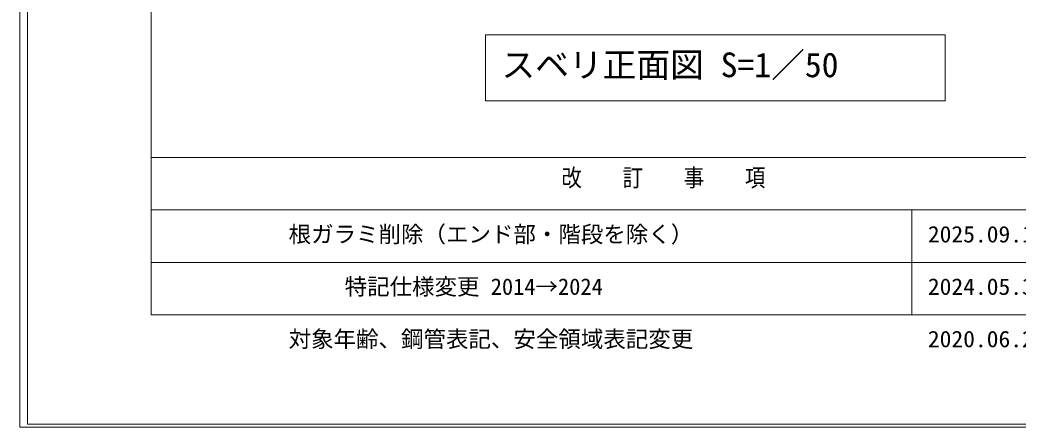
# Model space of a CAD drawing. Units: millimetres, scale not verified, with parts at other scales. Extents: x 0 to 420, y 0 to 297.
# Drawn here: x 0.2 to 133.4, y -0.2 to 54.2 of the extents above; entities that cross this region are included whole.
import ezdxf
from ezdxf.enums import TextEntityAlignment as Align

# ---------------------------------------------------------------- set-up
doc = ezdxf.new("R2010")
doc.units = ezdxf.units.MM
doc.header["$LTSCALE"] = 0.5
doc.linetypes.add('USER1', pattern=[19.05, 12.7, -6.35])
for name, color, linetype, lineweight in [('DEFPOINTS_4', 8, 'USER1', 18), ('LY_2', 7, 'Continuous', 0), ('LY_5', 2, 'Continuous', 18)]:
    doc.layers.add(name, color=color, linetype=linetype, lineweight=lineweight)
doc.layers.add('LY_4', color=7, linetype='Continuous')
doc.styles.add('ＭＳ ゴシック', font='')
doc.styles.get('ＭＳ ゴシック').set_extended_font_data('MS Gothic')

msp = doc.modelspace()

# ---------------------------------------------------------------- linework, layer by layer
at = {"layer": 'DEFPOINTS_4', "color": 7, "linetype": 'Continuous', "lineweight": 0}
for p, q in [((0.25, 296.84), (0.25, -0.16)), ((0.25, -0.16), (420.25, -0.16))]:
    msp.add_line(p, q, dxfattribs=at)
at = {"layer": 'LY_2'}
for p, q in [((17.75, 281.84), (17.75, 14.84)), ((17.75, 35.84), (402.75, 35.84)), ((17.75, 28.8401), (159.25, 28.8401)), ((119.25, 28.8401), (119.25, 14.84)), ((17.75, 21.8401), (159.25, 21.8401)), ((17.75, 14.84), (402.75, 14.84))]:
    msp.add_line(p, q, dxfattribs=at)
at = {"layer": 'LY_5', "color": 7}
for p, q in [((1.252, 297.1599), (1.252, 0.2397)), ((123.6806, 52.2313), (62.3806, 52.2313)), ((62.3806, 52.2313), (62.3806, 43.4313)), ((123.6806, 43.4313), (123.6806, 52.2313)), ((62.3806, 43.4313), (123.6806, 43.4313)), ((1.252, 0.2397), (419.248, 0.2397))]:
    msp.add_line(p, q, dxfattribs=at)

# ---------------------------------------------------------------- texts
at = {"layer": 'LY_2', "style": 'ＭＳ ゴシック', "width": 0.85}
msp.add_text('改\u3000\u3000訂\u3000\u3000事\u3000\u3000項', height=2.346, dxfattribs=at).set_placement((72.5, 31.2734), align=Align.BOTTOM_LEFT)
at = {"layer": 'LY_4', "style": 'ＭＳ ゴシック'}
for s, p in [('特記仕様変更 2014→2024', (43.5714, 16.8401)), ('対象年齢、鋼管表記、安全領域表記変更', (36.1, 9.84))]:
    msp.add_text(s, height=2.199, dxfattribs=at).set_placement(p, align=Align.BOTTOM_LEFT)
at = {"layer": 'LY_4', "style": 'ＭＳ ゴシック', "width": 1.05}
for s, p in [('2024.05.31', (121.3929, 16.8401)), ('2020.06.25', (121.3929, 9.84))]:
    msp.add_text(s, height=2.199, dxfattribs=at).set_placement(p, align=Align.BOTTOM_LEFT)
at = {"layer": 'LY_5', "color": 7, "style": 'ＭＳ ゴシック'}
for s, height, p in [('スベリ正面図 S=1／50', 3.299, (64.5028, 45.5813)), ('根ガラミ削除（エンド部・階段を除く）', 2.199, (36.1, 23.8401))]:
    msp.add_text(s, height=height, dxfattribs=at).set_placement(p, align=Align.BOTTOM_LEFT)
at = {"layer": 'LY_5', "color": 7, "style": 'ＭＳ ゴシック', "width": 1.05}
msp.add_text('2025.09.17', height=2.199, dxfattribs=at).set_placement((121.3929, 23.8401), align=Align.BOTTOM_LEFT)

doc.saveas('drawing.dxf')
